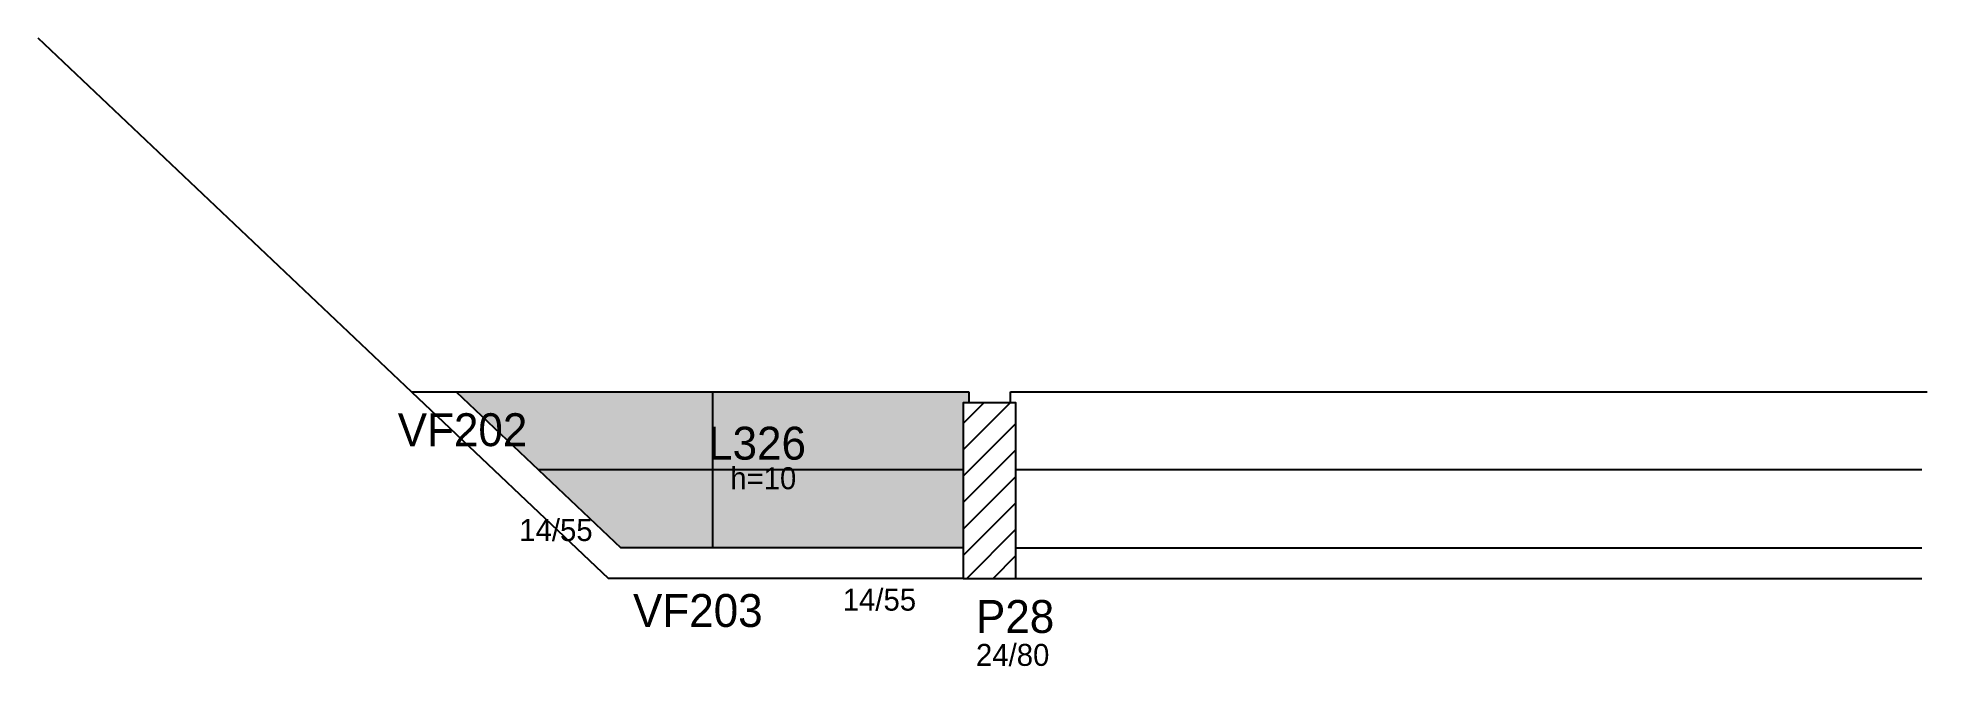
# Model space of a CAD drawing. Header units: metres. Extents: x 2724 to 3585, y 1524 to 1810.
import ezdxf

# ---------------------------------------------------------------- set-up
doc = ezdxf.new("R2010")
doc.units = ezdxf.units.M
for name, color, linetype in [('3', 7, 'Continuous'), ('4', 7, 'Continuous'), ('7', 7, 'Continuous'), ('Painéis', 7, 'Continuous'), ('REAPROVEITAMENTO', 7, 'Continuous')]:
    doc.layers.add(name, color=color, linetype=linetype)

msp = doc.modelspace()

# ---------------------------------------------------------------- hatches: boundary and pattern name
at = {"layer": 'REAPROVEITAMENTO'}
h = msp.add_hatch(color=7, dxfattribs=at)
h.dxf.hatch_style = 1
h.paths.add_polyline_path([(2914.33, 1648.94), (2989.34, 1577.94), (2989.34, 1577.94), (3145.57, 1577.94), (3145.57, 1577.94), (3145.57, 1643.94), (3145.57, 1643.94), (3148.07, 1643.94), (3148.07, 1643.94), (3148.07, 1648.94), (3148.07, 1648.94), (2914.33, 1648.94)])

# ---------------------------------------------------------------- linework, layer by layer
at = {"layer": '3', "color": 7, "lineweight": 25}
for p, q in [((2893.96, 1648.94), (2983.76, 1563.94)), ((2914.33, 1648.94), (2989.34, 1577.94)), ((3145.57, 1622.51), (3166.99, 1643.94)), ((3145.57, 1634.53), (3154.97, 1643.94)), ((3145.57, 1610.49), (3169.57, 1634.49)), ((3145.57, 1598.47), (3169.57, 1622.47)), ((3145.57, 1586.45), (3169.57, 1610.45)), ((3145.57, 1574.43), (3169.57, 1598.43)), ((3147.1, 1563.94), (3169.57, 1586.41)), ((3145.57, 1577.94), (2989.34, 1577.94)), ((3169.57, 1577.94), (3582.57, 1577.94)), ((3159.12, 1563.94), (3169.57, 1574.39)), ((3145.57, 1563.94), (2983.76, 1563.94)), ((3169.57, 1563.94), (3582.57, 1563.94))]:
    msp.add_line(p, q, dxfattribs=at)
for points in [[(2723.57, 1810.23), (2893.96, 1648.94)], [(2893.96, 1648.94), (3148.07, 1648.94)], [(3148.07, 1648.94), (3148.07, 1643.94)], [(3167.07, 1648.94), (3585.07, 1648.94)], [(3167.07, 1643.94), (3167.07, 1648.94)]]:
    msp.add_lwpolyline(points, dxfattribs=at)
at = {"layer": '7', "color": 7, "lineweight": 25}
msp.add_lwpolyline([(3145.57, 1563.94), (3169.57, 1563.94), (3169.57, 1643.94), (3145.57, 1643.94), (3145.57, 1563.94)], dxfattribs=at)
at = {"layer": 'Painéis', "color": 7, "lineweight": 25}
for p, q in [((3031.2, 1648.94), (3031.2, 1577.94)), ((3145.57, 1613.44), (2951.83, 1613.44)), ((3582.57, 1613.44), (3169.57, 1613.44))]:
    msp.add_line(p, q, dxfattribs=at)

# ---------------------------------------------------------------- texts
at = {"layer": '3', "color": 7, "lineweight": 25}
for s, p in [('h=10', (3039.29, 1604.59)), ('14/55', (2943.09, 1581)), ('14/55', (3090.58, 1549.28)), ('24/80', (3151.34, 1524.12))]:
    msp.add_text(s, height=10, dxfattribs=at).set_placement(p)
at = {"layer": '4', "color": 7, "lineweight": 25}
for s, p in [('VF202', (2887.69, 1624.2)), ('L326', (3029.21, 1618.06)), ('VF203', (2994.97, 1541.85)), ('P28', (3151.34, 1539.12))]:
    msp.add_text(s, height=15, dxfattribs=at).set_placement(p)

doc.saveas('drawing.dxf')
